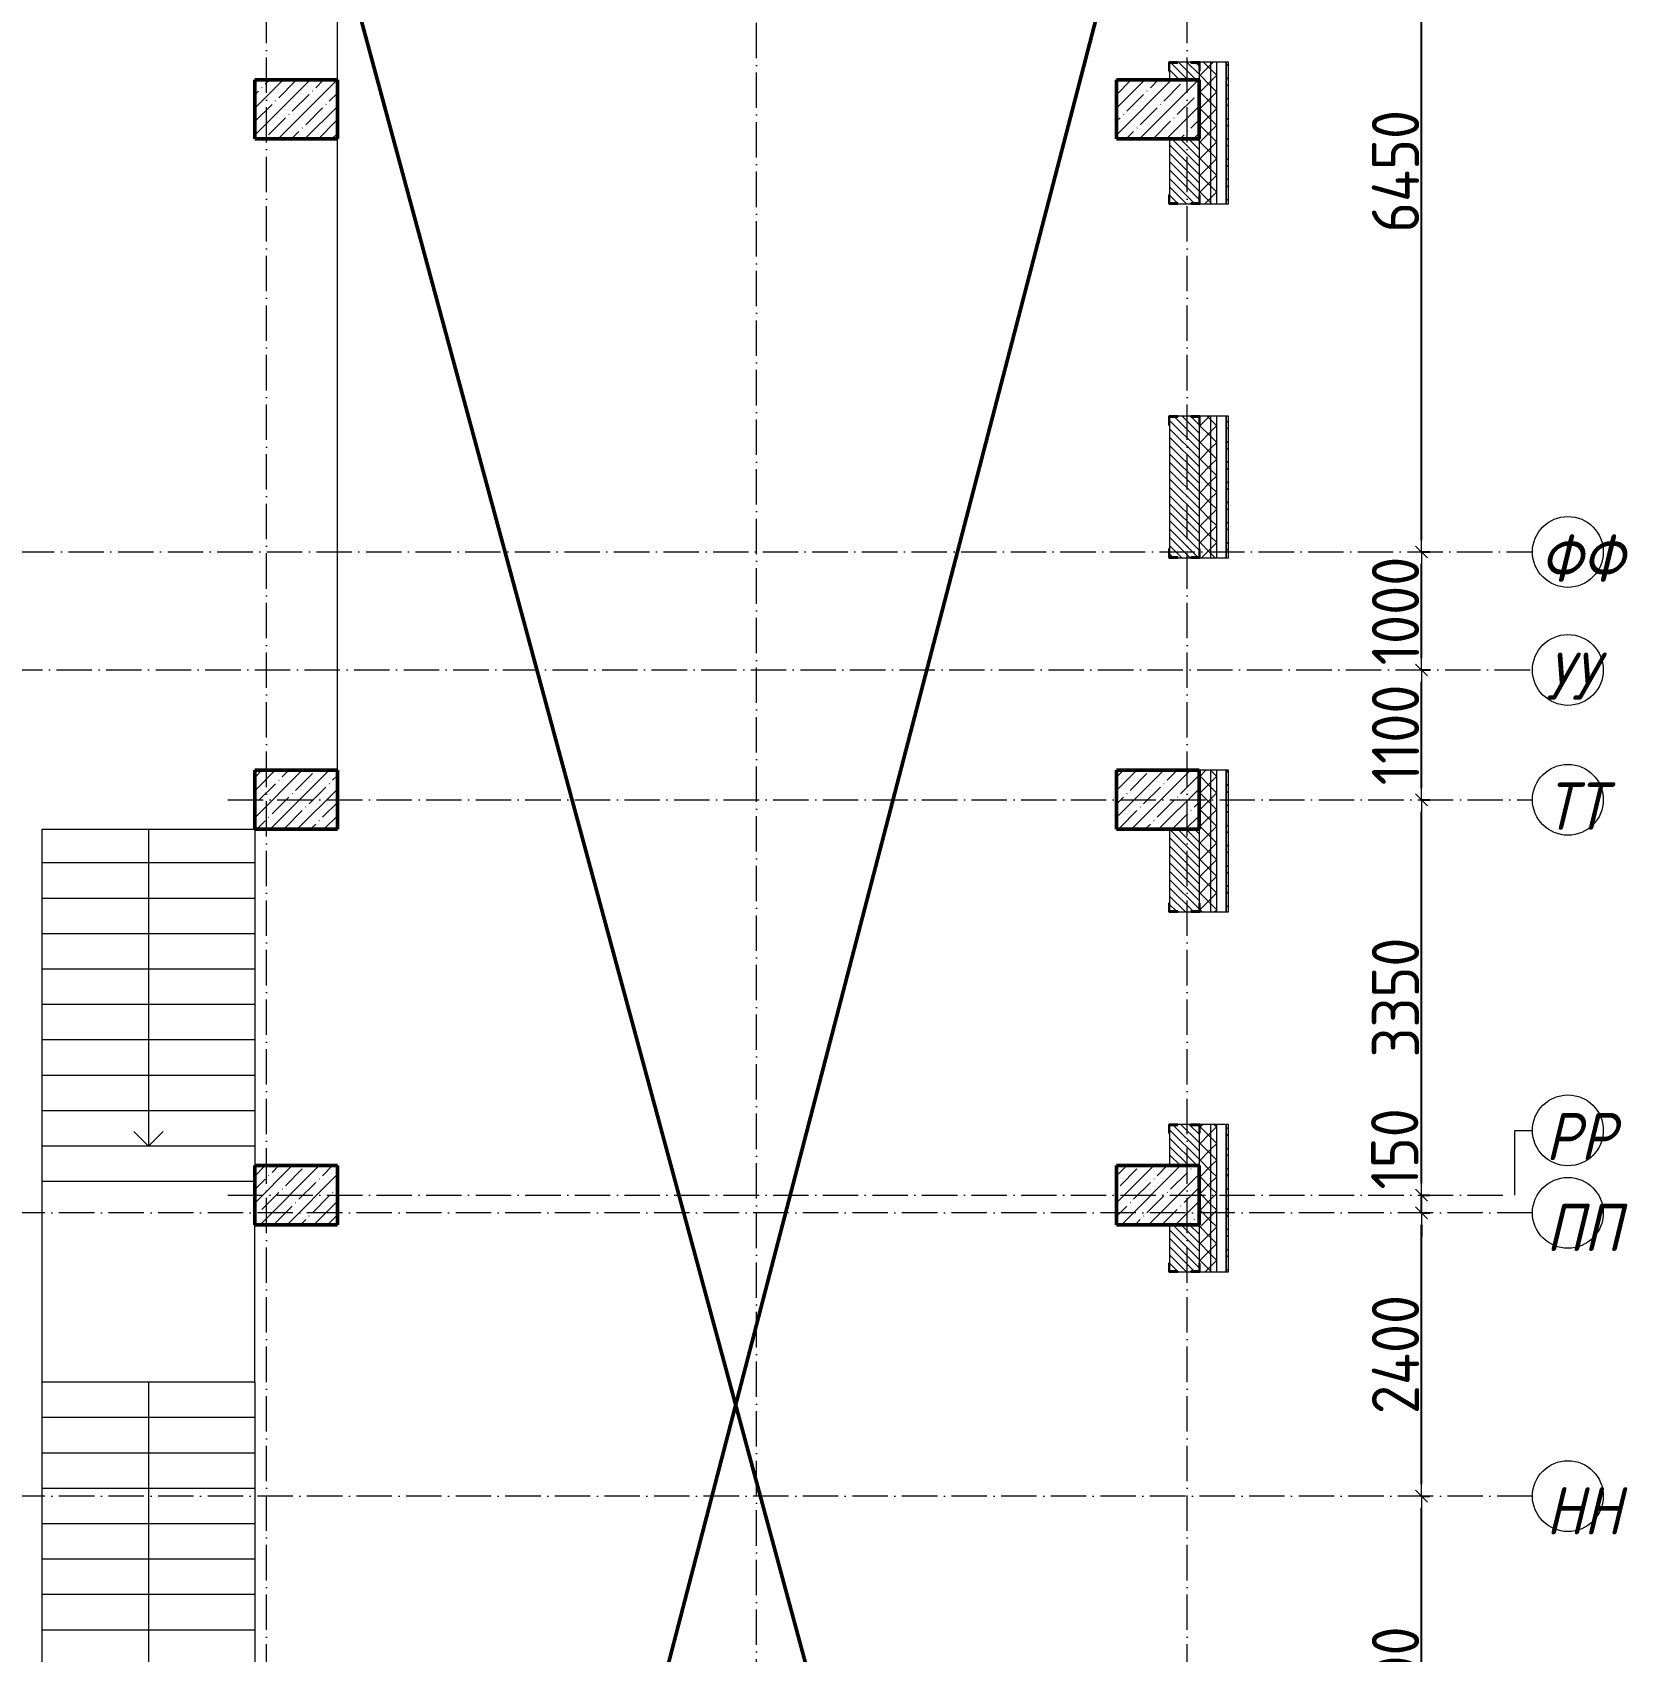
# Model space of a CAD drawing. Header units: millimetres. Extents: x -135211 to 49383, y -8033 to 228499.
# Drawn here: x -38576 to -25053, y 194196 to 207915 of the extents above; entities that cross this region are included whole.
import ezdxf

# ---------------------------------------------------------------- set-up
doc = ezdxf.new("R2010")
doc.units = ezdxf.units.MM
doc.linetypes.add('50_200_ШТРИХ_1Т_ш5_п1_п1_', pattern=[700, 500, -100, 0, -100])
for name, color, linetype, lineweight in [('A-____-____-DIMS', 7, 'Continuous', 9), ('A-DETL-____-OTLN-1', 7, 'Continuous', 50), ('A-FLOR-____-OTLN', 7, 'Continuous', 9), ('A-GENM-____-MCUT', 7, 'Continuous', 25), ('A-GENM-____-OTLN-1', 7, 'Continuous', 25), ('A-WALL-____-MCUT', 7, 'Continuous', 13), ('A-WALL-____-MCUT-1', 7, 'Continuous', 9), ('A-WALL-____-PATT-1', 7, 'Continuous', 9), ('A-WALL-FNSH-MCUT-1', 7, 'Continuous', 9), ('S-COLS-____-MCUT', 7, 'Continuous', 50), ('S-COLS-____-OTLN', 7, 'Continuous', 9), ('S-GRID-____-IDEN', 7, 'Continuous', 9), ('S-GRID-____-OTLN', 7, 'Continuous', 9), ('S-GRID-____-OTLN-1', 7, '50_200_ШТРИХ_1Т_ш5_п1_п1_', 9), ('S-STRS-____-OTLN-1', 7, 'Continuous', 9)]:
    doc.layers.add(name, color=color, linetype=linetype, lineweight=lineweight)
doc.styles.add('ISOCPEUR_I_9', font='isocpeui.ttf', dxfattribs={"width": 0.9, "height": 250})
doc.styles.add('СПДС', font='isocpeur.ttf', dxfattribs={"width": 0.9})
doc.dimstyles.new('Размера А3', dxfattribs={"dimtxt": 200, "dimasz": 100, "dimexe": 70, "dimexo": 100, "dimgap": 20, "dimtad": 1, "dimdec": 0, "dimrnd": 10, "dimzin": 0, "dimdsep": 46, "dimtxsty": 'СПДС', "dimblk": 'ARROWHEAD_6', "dimcen": 1, "dimclrd": 256, "dimclre": 256, "dimclrt": 256, "dimazin": 0, "dimtfac": 1, "dimtdec": 0, "dimtmove": 2, "dimatfit": 3, "dimfxl": 1, "dimtolj": 1, "dimtzin": 0, "dimarcsym": 0})
pattern_1 = [(45, (-129942.25, 127932.03), (-70.71068, 70.71068), []), (135, (-129942.25, 127932.03), (-70.71068, -70.71068), [])]
pattern_2 = [(135, (-129942.255, 127932.027), (-35.35534, -35.35534), [])]

# ---------------------------------------------------------------- blocks, each defined once
blk = doc.blocks.new('BSC_Колонна _Прямоугольная - 500х700-V97-АР1_План отверстий 3 этажа в осях 1-64_Ю-ЯЯ')
at = {"layer": 'S-COLS-____-OTLN'}
h = blk.add_hatch(dxfattribs=at)
h.set_pattern_fill('FP_102', color=256, style=0, pattern_type=2)
h.set_pattern_definition([(315, (-70131.04, 93600), (114.04925, 114.04925), []), (315, (-70131.04, 93485.95), (114.04925, 114.04925), [201.613, -40.323, 3.353, -36.97])])
h.paths.add_polyline_path([(-250, -350), (250, -350), (250, 350), (-250, 350)], flags=0)
at = {"layer": 'S-COLS-____-MCUT'}
for p, q in [((250, 350), (-250, 350)), ((-250, 350), (-250, -350)), ((250, -350), (250, 350)), ((-250, -350), (250, -350))]:
    blk.add_line(p, q, dxfattribs=at)
blk = doc.blocks.new('BSC_Колонна _Прямоугольная - 500х700-V98-АР1_План отверстий 3 этажа в осях 1-64_Ю-ЯЯ')
at = {"layer": 'S-COLS-____-OTLN'}
h = blk.add_hatch(dxfattribs=at)
h.set_pattern_fill('FP_103', color=256, style=0, pattern_type=2)
h.set_pattern_definition([(315, (-73481.04, 93600), (114.04925, 114.04925), []), (315, (-73481.04, 93485.95), (114.04925, 114.04925), [201.613, -40.323, 3.353, -36.97])])
h.paths.add_polyline_path([(-250, -350), (250, -350), (250, 350), (-250, 350)], flags=0)
at = {"layer": 'S-COLS-____-MCUT'}
for p, q in [((250, 350), (-250, 350)), ((-250, 350), (-250, -350)), ((250, -350), (250, 350)), ((-250, -350), (250, -350))]:
    blk.add_line(p, q, dxfattribs=at)
blk = doc.blocks.new('BSC_Колонна _Прямоугольная - 500х700-V99-АР1_План отверстий 3 этажа в осях 1-64_Ю-ЯЯ')
at = {"layer": 'S-COLS-____-OTLN'}
h = blk.add_hatch(dxfattribs=at)
h.set_pattern_fill('FP_104', color=256, style=0, pattern_type=2)
h.set_pattern_definition([(315, (-70131.04, 100900), (114.04925, 114.04925), []), (315, (-70131.04, 100785.95), (114.04925, 114.04925), [201.613, -40.323, 3.353, -36.97])])
h.paths.add_polyline_path([(-250, -350), (250, -350), (250, 350), (-250, 350)], flags=0)
at = {"layer": 'S-COLS-____-MCUT'}
for p, q in [((250, 350), (-250, 350)), ((-250, 350), (-250, -350)), ((250, -350), (250, 350)), ((-250, -350), (250, -350))]:
    blk.add_line(p, q, dxfattribs=at)
blk = doc.blocks.new('BSC_Колонна _Прямоугольная - 500х700-V100-АР1_План отверстий 3 этажа в осях 1-64_Ю-ЯЯ')
at = {"layer": 'S-COLS-____-OTLN'}
h = blk.add_hatch(dxfattribs=at)
h.set_pattern_fill('FP_105', color=256, style=0, pattern_type=2)
h.set_pattern_definition([(315, (-73481.04, 100900), (114.04925, 114.04925), []), (315, (-73481.04, 100785.95), (114.04925, 114.04925), [201.613, -40.323, 3.353, -36.97])])
h.paths.add_polyline_path([(-250, -350), (250, -350), (250, 350), (-250, 350)], flags=0)
at = {"layer": 'S-COLS-____-MCUT'}
for p, q in [((250, 350), (-250, 350)), ((-250, 350), (-250, -350)), ((250, -350), (250, 350)), ((-250, -350), (250, -350))]:
    blk.add_line(p, q, dxfattribs=at)
blk = doc.blocks.new('BSC_Колонна _Прямоугольная - 500х700-V101-АР1_План отверстий 3 этажа в осях 1-64_Ю-ЯЯ')
at = {"layer": 'S-COLS-____-OTLN'}
h = blk.add_hatch(dxfattribs=at)
h.set_pattern_fill('FP_106', color=256, style=0, pattern_type=2)
h.set_pattern_definition([(315, (-79331.04, 93600), (114.04925, 114.04925), []), (315, (-79331.04, 93485.95), (114.04925, 114.04925), [201.613, -40.323, 3.353, -36.97])])
h.paths.add_polyline_path([(-250, -350), (250, -350), (250, 350), (-250, 350)], flags=0)
at = {"layer": 'S-COLS-____-MCUT'}
for p, q in [((250, 350), (-250, 350)), ((-250, 350), (-250, -350)), ((250, -350), (250, 350)), ((-250, -350), (250, -350))]:
    blk.add_line(p, q, dxfattribs=at)
blk = doc.blocks.new('BSC_Колонна _Прямоугольная - 500х700-V102-АР1_План отверстий 3 этажа в осях 1-64_Ю-ЯЯ')
at = {"layer": 'S-COLS-____-OTLN'}
h = blk.add_hatch(dxfattribs=at)
h.set_pattern_fill('FP_107', color=256, style=0, pattern_type=2)
h.set_pattern_definition([(315, (-79331.04, 100900), (114.04925, 114.04925), []), (315, (-79331.04, 100785.95), (114.04925, 114.04925), [201.613, -40.323, 3.353, -36.97])])
h.paths.add_polyline_path([(-250, -350), (250, -350), (250, 350), (-250, 350)], flags=0)
at = {"layer": 'S-COLS-____-MCUT'}
for p, q in [((250, 350), (-250, 350)), ((-250, 350), (-250, -350)), ((250, -350), (250, 350)), ((-250, -350), (250, -350))]:
    blk.add_line(p, q, dxfattribs=at)
blk = doc.blocks.new('Фахверк_СКБ_Уголок - 250_3380-27498580-АР1_План отверстий 3 этажа в осях 1-64_Ю-ЯЯ')
at = {"layer": 'A-GENM-____-MCUT'}
for p, q in [((200, 181), (125, 181)), ((125, 181), (125, 106)), ((131, 106), (131, 175)), ((131, 175), (200, 175)), ((200, 175), (200, 181)), ((125, 106), (131, 106)), ((131, -6), (125, -6)), ((125, -6), (125, -81)), ((125, -81), (200, -81)), ((131, -75), (131, -6)), ((200, -75), (131, -75)), ((200, -81), (200, -75))]:
    blk.add_line(p, q, dxfattribs=at)
blk = doc.blocks.new('Фахверк_СКБ_Уголок - 250_3380_зеркало-28514702-АР1_План отверстий 3 этажа в осях 1-64_Ю-ЯЯ')
at = {"layer": 'A-GENM-____-MCUT'}
for p, q in [((200, 181), (125, 181)), ((125, 181), (125, 106)), ((131, 106), (131, 175)), ((131, 175), (200, 175)), ((200, 175), (200, 181)), ((125, 106), (131, 106)), ((131, -6), (125, -6)), ((125, -6), (125, -81)), ((125, -81), (200, -81)), ((131, -75), (131, -6)), ((200, -75), (131, -75)), ((200, -81), (200, -75))]:
    blk.add_line(p, q, dxfattribs=at)
blk = doc.blocks.new('Ось сетки - Круг_Ø6_00__ISO-2_5_0_9K_-25732049-АР1_План отверстий 3 этажа в осях 1-64_Ю-ЯЯ')
at = {"layer": 'S-GRID-____-IDEN'}
blk.add_circle((0, 0), 3, dxfattribs=at)
blk = doc.blocks.new('ARROWHEAD_6')
at = {"color": 0, "linetype": 'Continuous'}
for p, q in [((0, 0), (-1, 0)), ((-0.5, -0.5), (0.5, 0.5))]:
    blk.add_line(p, q, dxfattribs=at)
blk = doc.blocks.new('*D933')
at = {"layer": 'A-____-____-DIMS', "lineweight": -2, "transparency": 16777216}
for p, q in [((-26814, 195513), (-26738, 195513)), ((-26808, 192413), (-26808, 195413)), ((-26814, 192313), (-26738, 192313))]:
    blk.add_line(p, q, dxfattribs=at)
at = {"layer": 'Defpoints', "color": 0, "transparency": 16777216}
for p in [(-26914, 195513), (-26808, 195513), (-26914, 192313)]:
    blk.add_point(p, dxfattribs=at)
at = {"layer": 'A-____-____-DIMS', "lineweight": -2, "transparency": 16777216, "xscale": 100, "yscale": 100, "zscale": 100}
for p, rotation in [((-26808, 195513), 90), ((-26808, 192313), 270)]:
    blk.add_blockref('ARROWHEAD_6', p, dxfattribs=dict(at, rotation=rotation))
at = {"layer": 'A-____-____-DIMS', "transparency": 16777216, "insert": (-27028, 193913), "char_height": 400, "attachment_point": 5, "rotation": 90, "style": 'СПДС'}
blk.add_mtext('\\A1;3200', dxfattribs=at)
blk = doc.blocks.new('*D934')
at = {"layer": 'A-____-____-DIMS', "lineweight": -2, "transparency": 16777216}
for p, q in [((-26814, 197913), (-26738, 197913)), ((-26808, 195613), (-26808, 197813)), ((-26814, 195513), (-26738, 195513))]:
    blk.add_line(p, q, dxfattribs=at)
at = {"layer": 'Defpoints', "color": 0, "transparency": 16777216}
for p in [(-26914, 197913), (-26808, 197913), (-26914, 195513)]:
    blk.add_point(p, dxfattribs=at)
at = {"layer": 'A-____-____-DIMS', "lineweight": -2, "transparency": 16777216, "xscale": 100, "yscale": 100, "zscale": 100}
for p, rotation in [((-26808, 197913), 90), ((-26808, 195513), 270)]:
    blk.add_blockref('ARROWHEAD_6', p, dxfattribs=dict(at, rotation=rotation))
at = {"layer": 'A-____-____-DIMS', "transparency": 16777216, "insert": (-27028, 196713), "char_height": 400, "attachment_point": 5, "rotation": 90, "style": 'СПДС'}
blk.add_mtext('\\A1;2400', dxfattribs=at)
blk = doc.blocks.new('*D935')
at = {"layer": 'A-____-____-DIMS', "lineweight": -2, "transparency": 16777216}
for p, q in [((-26808, 198163), (-26808, 198263)), ((-26814, 198063), (-26738, 198063)), ((-26808, 197913), (-26808, 198063)), ((-26814, 197913), (-26738, 197913)), ((-26808, 197813), (-26808, 197713))]:
    blk.add_line(p, q, dxfattribs=at)
at = {"layer": 'Defpoints', "color": 0, "transparency": 16777216}
for p in [(-26914, 198063), (-26808, 198063), (-26914, 197913)]:
    blk.add_point(p, dxfattribs=at)
at = {"layer": 'A-____-____-DIMS', "lineweight": -2, "transparency": 16777216, "xscale": 100, "yscale": 100, "zscale": 100}
for p, rotation in [((-26808, 198063), 270), ((-26808, 197913), 90)]:
    blk.add_blockref('ARROWHEAD_6', p, dxfattribs=dict(at, rotation=rotation))
at = {"layer": 'A-____-____-DIMS', "transparency": 16777216, "insert": (-27235, 198111), "char_height": 400, "attachment_point": 1, "rotation": 90, "line_spacing_factor": 1.149209, "style": 'СПДС'}
blk.add_mtext('\\A1;150', dxfattribs=at)
blk = doc.blocks.new('*D936')
at = {"layer": 'A-____-____-DIMS', "lineweight": -2, "transparency": 16777216}
for p, q in [((-26814, 201413), (-26738, 201413)), ((-26808, 198163), (-26808, 201313)), ((-26814, 198063), (-26738, 198063))]:
    blk.add_line(p, q, dxfattribs=at)
at = {"layer": 'Defpoints', "color": 0, "transparency": 16777216}
for p in [(-26914, 201413), (-26808, 201413), (-26914, 198063)]:
    blk.add_point(p, dxfattribs=at)
at = {"layer": 'A-____-____-DIMS', "lineweight": -2, "transparency": 16777216, "xscale": 100, "yscale": 100, "zscale": 100}
for p, rotation in [((-26808, 201413), 90), ((-26808, 198063), 270)]:
    blk.add_blockref('ARROWHEAD_6', p, dxfattribs=dict(at, rotation=rotation))
at = {"layer": 'A-____-____-DIMS', "transparency": 16777216, "insert": (-27028, 199738), "char_height": 400, "attachment_point": 5, "rotation": 90, "style": 'СПДС'}
blk.add_mtext('\\A1;3350', dxfattribs=at)
blk = doc.blocks.new('*D937')
at = {"layer": 'A-____-____-DIMS', "lineweight": -2, "transparency": 16777216}
for p, q in [((-26814, 202513), (-26738, 202513)), ((-26808, 201513), (-26808, 202413)), ((-26814, 201413), (-26738, 201413))]:
    blk.add_line(p, q, dxfattribs=at)
at = {"layer": 'Defpoints', "color": 0, "transparency": 16777216}
for p in [(-26914, 202513), (-26808, 202513), (-26914, 201413)]:
    blk.add_point(p, dxfattribs=at)
at = {"layer": 'A-____-____-DIMS', "lineweight": -2, "transparency": 16777216, "xscale": 100, "yscale": 100, "zscale": 100}
for p, rotation in [((-26808, 202513), 90), ((-26808, 201413), 270)]:
    blk.add_blockref('ARROWHEAD_6', p, dxfattribs=dict(at, rotation=rotation))
at = {"layer": 'A-____-____-DIMS', "transparency": 16777216, "insert": (-27028, 201963), "char_height": 400, "attachment_point": 5, "rotation": 90, "style": 'СПДС'}
blk.add_mtext('\\A1;1100', dxfattribs=at)
blk = doc.blocks.new('*D938')
at = {"layer": 'A-____-____-DIMS', "lineweight": -2, "transparency": 16777216}
for p, q in [((-26814, 203513), (-26738, 203513)), ((-26808, 202613), (-26808, 203413)), ((-26814, 202513), (-26738, 202513))]:
    blk.add_line(p, q, dxfattribs=at)
at = {"layer": 'Defpoints', "color": 0, "transparency": 16777216}
for p in [(-26914, 203513), (-26808, 203513), (-26914, 202513)]:
    blk.add_point(p, dxfattribs=at)
at = {"layer": 'A-____-____-DIMS', "lineweight": -2, "transparency": 16777216, "xscale": 100, "yscale": 100, "zscale": 100}
for p, rotation in [((-26808, 203513), 90), ((-26808, 202513), 270)]:
    blk.add_blockref('ARROWHEAD_6', p, dxfattribs=dict(at, rotation=rotation))
at = {"layer": 'A-____-____-DIMS', "transparency": 16777216, "insert": (-27028, 203013), "char_height": 400, "attachment_point": 5, "rotation": 90, "style": 'СПДС'}
blk.add_mtext('\\A1;1000', dxfattribs=at)
blk = doc.blocks.new('*D939')
at = {"layer": 'A-____-____-DIMS', "lineweight": -2, "transparency": 16777216}
for p, q in [((-26814, 209963), (-26738, 209963)), ((-26808, 203613), (-26808, 209863)), ((-26814, 203513), (-26738, 203513))]:
    blk.add_line(p, q, dxfattribs=at)
at = {"layer": 'Defpoints', "color": 0, "transparency": 16777216}
for p in [(-26914, 209963), (-26808, 209963), (-26914, 203513)]:
    blk.add_point(p, dxfattribs=at)
at = {"layer": 'A-____-____-DIMS', "lineweight": -2, "transparency": 16777216, "xscale": 100, "yscale": 100, "zscale": 100}
for p, rotation in [((-26808, 209963), 90), ((-26808, 203513), 270)]:
    blk.add_blockref('ARROWHEAD_6', p, dxfattribs=dict(at, rotation=rotation))
at = {"layer": 'A-____-____-DIMS', "transparency": 16777216, "insert": (-27028, 206738), "char_height": 400, "attachment_point": 5, "rotation": 90, "style": 'СПДС'}
blk.add_mtext('\\A1;6450', dxfattribs=at)

msp = doc.modelspace()

# ---------------------------------------------------------------- hatches: boundary and pattern name
at = {"layer": 'A-WALL-____-PATT-1'}
h = msp.add_hatch(dxfattribs=at)
h.set_pattern_fill('FP_6', color=256, style=0, pattern_type=2)
h.set_pattern_definition([(45, (-129942.25, 127932.03), (-85.53659, 85.53659), []), (45, (-129885.23, 127932.03), (-85.53659, 85.53659), [])])
h.paths.add_polyline_path([(-28442.3, 197413.1), (-28442.3, 198663.1), (-28462.3, 198663.1), (-28462.3, 197413.1)], flags=0)
h.paths.add_polyline_path([(-28442.3, 200463.1), (-28442.3, 201663.1), (-28462.3, 201663.1), (-28462.3, 200463.1)], flags=0)
h.paths.add_polyline_path([(-28462.3, 203463.1), (-28442.3, 203463.1), (-28442.3, 204663.1), (-28462.3, 204663.1), (-28462.3, 204529.3)], flags=0)
h.paths.add_polyline_path([(-28442.3, 206463.1), (-28442.3, 207663.1), (-28462.3, 207663.1), (-28462.3, 206463.1)], flags=0)
h.paths.add_polyline_path([(-28442.3, 209463.1), (-28442.3, 213843.1), (-28462.3, 213843.1), (-28462.3, 209463.1)], flags=0)
h = msp.add_hatch(dxfattribs=at)
h.set_pattern_fill('FP_4', color=256, style=0, pattern_type=2)
h.set_pattern_definition(pattern_1)
h.paths.add_polyline_path([(-28692.3, 174728.1), (-28592.3, 174728.1), (-28592.3, 175013.1), (-28692.3, 175013.1)], flags=0)
h.paths.add_polyline_path([(-28592.3, 176013.1), (-28592.3, 183713.1), (-28686.3, 183713.1), (-28686.3, 183638.1), (-28692.3, 183638.1), (-28692.3, 176013.1)], flags=0)
h.paths.add_polyline_path([(-28686.3, 197413.1), (-28592.3, 197413.1), (-28592.3, 198663.1), (-28686.3, 198663.1), (-28686.3, 198588.1), (-28692.3, 198588.1), (-28692.3, 197488.1), (-28686.3, 197488.1), (-28686.3, 197419.1)], flags=0)
h.paths.add_polyline_path([(-28592.3, 200463.1), (-28592.3, 201663.1), (-28692.3, 201663.1), (-28692.3, 200538.1), (-28686.3, 200538.1), (-28686.3, 200463.1)], flags=0)
h.paths.add_polyline_path([(-28592.3, 203463.1), (-28592.3, 204663.1), (-28686.3, 204663.1), (-28686.3, 204588.1), (-28692.3, 204588.1), (-28692.3, 203538.1), (-28686.3, 203538.1), (-28686.3, 203463.1)], flags=0)
h.paths.add_polyline_path([(-28592.3, 206463.1), (-28592.3, 207663.1), (-28686.3, 207663.1), (-28686.3, 207588.1), (-28692.3, 207588.1), (-28692.3, 206538.1), (-28686.3, 206538.1), (-28686.3, 206463.1)], flags=0)
h.paths.add_polyline_path([(-28592.3, 209463.1), (-28592.3, 213613.1), (-28692.3, 213613.1), (-28692.3, 209463.1)], flags=0)
h = msp.add_hatch(dxfattribs=at)
h.set_pattern_fill('FP_4', color=256, style=0, pattern_type=2)
h.set_pattern_definition(pattern_1)
h.paths.add_polyline_path([(-28542.3, 174728.1), (-28542.3, 175013.1), (-28592.3, 175013.1), (-28592.3, 174728.1)], flags=0)
h.paths.add_polyline_path([(-28542.3, 176013.1), (-28542.3, 183713.1), (-28592.3, 183713.1), (-28592.3, 176013.1)], flags=0)
h.paths.add_polyline_path([(-28542.3, 197413.1), (-28542.3, 198663.1), (-28592.3, 198663.1), (-28592.3, 197413.1)], flags=0)
h.paths.add_polyline_path([(-28542.3, 200463.1), (-28542.3, 201663.1), (-28592.3, 201663.1), (-28592.3, 200463.1)], flags=0)
h.paths.add_polyline_path([(-28592.3, 203463.1), (-28542.3, 203463.1), (-28542.3, 204663.1), (-28592.3, 204663.1), (-28592.3, 204529.3)], flags=0)
h.paths.add_polyline_path([(-28542.3, 206463.1), (-28542.3, 207663.1), (-28592.3, 207663.1), (-28592.3, 206463.1)], flags=0)
h.paths.add_polyline_path([(-28592.3, 209463.1), (-28542.3, 209463.1), (-28542.3, 213613.1), (-28592.3, 213613.1)], flags=0)
h = msp.add_hatch(dxfattribs=at)
h.set_pattern_fill('FP_9', color=256, style=0, pattern_type=2)
h.set_pattern_definition(pattern_2)
h.paths.add_polyline_path([(-28836.3, 207513.1), (-28692.3, 207513.1), (-28692.3, 207657.1), (-28761.3, 207657.1), (-28761.3, 207663.1), (-28873.3, 207663.1), (-28873.3, 207657.1), (-28942.3, 207657.1), (-28942.3, 207513.1)], flags=0)
h = msp.add_hatch(dxfattribs=at)
h.set_pattern_fill('FP_9', color=256, style=0, pattern_type=2)
h.set_pattern_definition(pattern_2)
h.paths.add_polyline_path([(-28873.3, 203463.1), (-28761.3, 203463.1), (-28761.3, 203469.1), (-28692.3, 203469.1), (-28692.3, 204657.1), (-28761.3, 204657.1), (-28761.3, 204663.1), (-28873.3, 204663.1), (-28873.3, 204657.1), (-28942.3, 204657.1), (-28942.3, 203469.1), (-28873.3, 203469.1)], flags=0)
h.paths.add_polyline_path([(-28761.3, 206463.1), (-28761.3, 206469.1), (-28692.3, 206469.1), (-28692.3, 207013.1), (-28942.3, 207013.1), (-28942.3, 206469.1), (-28873.3, 206469.1), (-28873.3, 206463.1)], flags=0)
h = msp.add_hatch(dxfattribs=at)
h.set_pattern_fill('FP_9', color=256, style=0, pattern_type=2)
h.set_pattern_definition(pattern_2)
h.paths.add_polyline_path([(-28942.3, 198313.1), (-28692.3, 198313.1), (-28692.3, 198657.1), (-28761.3, 198657.1), (-28761.3, 198663.1), (-28873.3, 198663.1), (-28873.3, 198657.1), (-28942.3, 198657.1), (-28942.3, 198588.1)], flags=0)
h.paths.add_polyline_path([(-28873.3, 200463.1), (-28761.3, 200463.1), (-28761.3, 200469.1), (-28692.3, 200469.1), (-28692.3, 201163.1), (-28942.3, 201163.1), (-28942.3, 200469.1), (-28873.3, 200469.1)], flags=0)
h = msp.add_hatch(dxfattribs=at)
h.set_pattern_fill('FP_9', color=256, style=0, pattern_type=2)
h.set_pattern_definition(pattern_2)
h.paths.add_polyline_path([(-28761.3, 197413.1), (-28761.3, 197419.1), (-28692.3, 197419.1), (-28692.3, 197813.1), (-28942.3, 197813.1), (-28942.3, 197419.1), (-28873.3, 197419.1), (-28873.3, 197413.1)], flags=0)

# ---------------------------------------------------------------- linework, layer by layer
at = {"layer": 'A-DETL-____-OTLN-1'}
for p, q in [((-35992.3, 183313.1), (-29192.3, 209463.1)), ((-35992.3, 208763.1), (-29192.3, 183613.1))]:
    msp.add_line(p, q, dxfattribs=at)
at = {"layer": 'A-FLOR-____-OTLN'}
for p, q in [((-35992.3, 207513.1), (-35992.3, 208763.1)), ((-35992.3, 201663.1), (-35992.3, 207013.1)), ((-38492.3, 192563.1), (-38492.3, 201163.1)), ((-38492.3, 201163.1), (-36692.3, 201163.1))]:
    msp.add_line(p, q, dxfattribs=at)
at = {"layer": 'A-WALL-____-MCUT'}
for p, q in [((-28942.3, 207588.1), (-28942.3, 207513.1)), ((-28761.3, 207663.1), (-28873.3, 207663.1)), ((-28692.3, 207588.1), (-28692.3, 207513.1)), ((-28462.3, 207663.1), (-28686.3, 207663.1)), ((-28462.3, 206463.1), (-28462.3, 207663.1)), ((-28942.3, 207013.1), (-28942.3, 206538.1)), ((-28692.3, 207013.1), (-28692.3, 206538.1)), ((-28873.3, 206463.1), (-28761.3, 206463.1)), ((-28686.3, 206463.1), (-28462.3, 206463.1)), ((-28942.3, 204588.1), (-28942.3, 203538.1)), ((-28761.3, 204663.1), (-28873.3, 204663.1)), ((-28692.3, 204588.1), (-28692.3, 203538.1)), ((-28462.3, 204663.1), (-28686.3, 204663.1)), ((-28462.3, 203463.1), (-28462.3, 204663.1)), ((-28873.3, 203463.1), (-28761.3, 203463.1)), ((-28686.3, 203463.1), (-28462.3, 203463.1)), ((-28462.3, 201663.1), (-28692.3, 201663.1)), ((-28462.3, 200463.1), (-28462.3, 201663.1)), ((-28942.3, 201163.1), (-28942.3, 200538.1)), ((-28692.3, 201163.1), (-28692.3, 200538.1)), ((-28873.3, 200463.1), (-28761.3, 200463.1)), ((-28686.3, 200463.1), (-28462.3, 200463.1)), ((-28761.3, 198663.1), (-28873.3, 198663.1)), ((-28462.3, 198663.1), (-28686.3, 198663.1)), ((-28462.3, 197413.1), (-28462.3, 198663.1)), ((-28942.3, 198588.1), (-28942.3, 198313.1)), ((-28692.3, 198588.1), (-28692.3, 198313.1)), ((-28942.3, 197813.1), (-28942.3, 197488.1)), ((-28692.3, 197813.1), (-28692.3, 197488.1)), ((-28873.3, 197413.1), (-28761.3, 197413.1)), ((-28686.3, 197413.1), (-28462.3, 197413.1))]:
    msp.add_line(p, q, dxfattribs=at)
at = {"layer": 'A-WALL-____-MCUT-1'}
for p, q in [((-28592.3, 206463.1), (-28592.3, 207663.1)), ((-28542.3, 206463.1), (-28542.3, 207663.1)), ((-28592.3, 203463.1), (-28592.3, 204663.1)), ((-28542.3, 203463.1), (-28542.3, 204663.1)), ((-28592.3, 200463.1), (-28592.3, 201663.1)), ((-28542.3, 200463.1), (-28542.3, 201663.1)), ((-28592.3, 197413.1), (-28592.3, 198663.1)), ((-28542.3, 197413.1), (-28542.3, 198663.1))]:
    msp.add_line(p, q, dxfattribs=at)
at = {"layer": 'A-WALL-FNSH-MCUT-1'}
for p, q in [((-28442.3, 207663.1), (-28462.3, 207663.1)), ((-28462.3, 207663.1), (-28462.3, 206463.1)), ((-28442.3, 206463.1), (-28442.3, 207663.1)), ((-28462.3, 206463.1), (-28442.3, 206463.1)), ((-28442.3, 204663.1), (-28462.3, 204663.1)), ((-28462.3, 204663.1), (-28462.3, 203463.1)), ((-28442.3, 203463.1), (-28442.3, 204663.1)), ((-28462.3, 203463.1), (-28442.3, 203463.1)), ((-28442.3, 201663.1), (-28462.3, 201663.1)), ((-28462.3, 201663.1), (-28462.3, 200463.1)), ((-28442.3, 200463.1), (-28442.3, 201663.1)), ((-28462.3, 200463.1), (-28442.3, 200463.1)), ((-28442.3, 198663.1), (-28462.3, 198663.1)), ((-28462.3, 198663.1), (-28462.3, 197413.1)), ((-28442.3, 197413.1), (-28442.3, 198663.1)), ((-28462.3, 197413.1), (-28442.3, 197413.1))]:
    msp.add_line(p, q, dxfattribs=at)
at = {"layer": 'S-GRID-____-OTLN'}
for p, q in [((-26016.6, 198612.2), (-25867.8, 198612.2)), ((-26016.6, 198063.1), (-26016.6, 198612.2))]:
    msp.add_line(p, q, dxfattribs=at)
at = {"layer": 'S-GRID-____-OTLN-1', "color": 251, "ltscale": 0.6, "true_color": 0x636466}
for p, q in [((-36592.3, 167913.1), (-36592.3, 218824.9)), ((-32442.3, 177448.7), (-32442.3, 218824.9)), ((-28792.3, 167913.1), (-28792.3, 218824.9)), ((-80700.2, 203513.1), (-25867.8, 203513.1)), ((-95504.8, 202513.1), (-25867.8, 202513.1)), ((-36921, 201413.1), (-25867.8, 201413.1)), ((-36921, 198063.1), (-26016.6, 198063.1)), ((-25867.8, 197913.1), (-80700.2, 197913.1)), ((-25867.8, 195513.1), (-134611, 195513.1))]:
    msp.add_line(p, q, dxfattribs=at)
at = {"layer": 'S-STRS-____-OTLN-1'}
for p, q in [((-37592.3, 201163.1), (-37592.3, 200878.1)), ((-36692.3, 201163.1), (-36692.3, 200878.1)), ((-36692.3, 200878.1), (-38492.3, 200878.1)), ((-36692.3, 200878.1), (-38492.3, 200878.1)), ((-37592.3, 200878.1), (-37592.3, 200578.1)), ((-36692.3, 200878.1), (-36692.3, 200578.1)), ((-36692.3, 200578.1), (-38492.3, 200578.1)), ((-36692.3, 200578.1), (-38492.3, 200578.1)), ((-37592.3, 200578.1), (-37592.3, 200278.1)), ((-36692.3, 200578.1), (-36692.3, 200278.1)), ((-36692.3, 200278.1), (-38492.3, 200278.1)), ((-36692.3, 200278.1), (-38492.3, 200278.1)), ((-37592.3, 200278.1), (-37592.3, 199978.1)), ((-36692.3, 200278.1), (-36692.3, 199978.1)), ((-36692.3, 199978.1), (-38492.3, 199978.1)), ((-36692.3, 199978.1), (-38492.3, 199978.1)), ((-37592.3, 199978.1), (-37592.3, 199678.1)), ((-36692.3, 199978.1), (-36692.3, 199678.1)), ((-36692.3, 199678.1), (-38492.3, 199678.1)), ((-36692.3, 199678.1), (-38492.3, 199678.1)), ((-37592.3, 199678.1), (-37592.3, 199378.1)), ((-36692.3, 199678.1), (-36692.3, 199378.1)), ((-36692.3, 199378.1), (-38492.3, 199378.1)), ((-36692.3, 199378.1), (-38492.3, 199378.1)), ((-37592.3, 199378.1), (-37592.3, 199078.1)), ((-36692.3, 199378.1), (-36692.3, 199078.1)), ((-36692.3, 199078.1), (-38492.3, 199078.1)), ((-36692.3, 199078.1), (-38492.3, 199078.1)), ((-37592.3, 199078.1), (-37592.3, 198778.1)), ((-36692.3, 199078.1), (-36692.3, 198778.1)), ((-36692.3, 198778.1), (-38492.3, 198778.1)), ((-36692.3, 198778.1), (-38492.3, 198778.1)), ((-37592.3, 198778.1), (-37592.3, 198478.1)), ((-36692.3, 198778.1), (-36692.3, 198478.1)), ((-37592.3, 198478.1), (-37717.3, 198603.1)), ((-37592.3, 198478.1), (-37467.3, 198603.1)), ((-36692.3, 198478.1), (-38492.3, 198478.1)), ((-36692.3, 198478.1), (-38492.3, 198478.1)), ((-36692.3, 198478.1), (-36692.3, 198313.1)), ((-36692.3, 198178.1), (-38492.3, 198178.1)), ((-36692.3, 196478.1), (-36692.3, 197813.1)), ((-36692.3, 196478.1), (-38492.3, 196478.1)), ((-36692.3, 196478.1), (-38492.3, 196478.1)), ((-37592.3, 196478.1), (-37592.3, 196178.1)), ((-36692.3, 196478.1), (-36692.3, 196178.1)), ((-36692.3, 196178.1), (-38492.3, 196178.1)), ((-36692.3, 196178.1), (-38492.3, 196178.1)), ((-37592.3, 196178.1), (-37592.3, 195878.1)), ((-36692.3, 196178.1), (-36692.3, 195878.1)), ((-36692.3, 195878.1), (-38492.3, 195878.1)), ((-36692.3, 195878.1), (-38492.3, 195878.1)), ((-37592.3, 195878.1), (-37592.3, 195578.1)), ((-36692.3, 195878.1), (-36692.3, 195578.1)), ((-36692.3, 195578.1), (-38492.3, 195578.1)), ((-36692.3, 195578.1), (-38492.3, 195578.1)), ((-37592.3, 195578.1), (-37592.3, 195278.1)), ((-36692.3, 195578.1), (-36692.3, 195278.1)), ((-36692.3, 195278.1), (-38492.3, 195278.1)), ((-36692.3, 195278.1), (-38492.3, 195278.1)), ((-37592.3, 195278.1), (-37592.3, 194978.1)), ((-36692.3, 195278.1), (-36692.3, 194978.1)), ((-36692.3, 194978.1), (-38492.3, 194978.1)), ((-36692.3, 194978.1), (-38492.3, 194978.1)), ((-37592.3, 194978.1), (-37592.3, 194678.1)), ((-36692.3, 194978.1), (-36692.3, 194678.1)), ((-36692.3, 194678.1), (-38492.3, 194678.1)), ((-36692.3, 194678.1), (-38492.3, 194678.1)), ((-37592.3, 194678.1), (-37592.3, 194378.1)), ((-36692.3, 194678.1), (-36692.3, 194378.1)), ((-36692.3, 194378.1), (-38492.3, 194378.1)), ((-36692.3, 194378.1), (-38492.3, 194378.1)), ((-37592.3, 194378.1), (-37592.3, 194078.1)), ((-36692.3, 194378.1), (-36692.3, 194078.1))]:
    msp.add_line(p, q, dxfattribs=at)

# ---------------------------------------------------------------- block references
at = {"layer": 'A-GENM-____-OTLN-1'}
for name, p, rotation in [('Фахверк_СКБ_Уголок - 250_3380_зеркало-28514702-АР1_План отверстий 3 этажа в осях 1-64_Ю-ЯЯ', (-28867.3, 207788.1), 269.9999999999999), ('Фахверк_СКБ_Уголок - 250_3380-27498580-АР1_План отверстий 3 этажа в осях 1-64_Ю-ЯЯ', (-28767.3, 206338.1), 89.99999999999993), ('Фахверк_СКБ_Уголок - 250_3380-27498580-АР1_План отверстий 3 этажа в осях 1-64_Ю-ЯЯ', (-28867.3, 204788.1), 269.9999999999999), ('Фахверк_СКБ_Уголок - 250_3380-27498580-АР1_План отверстий 3 этажа в осях 1-64_Ю-ЯЯ', (-28767.3, 203338.1), 89.99999999999993), ('Фахверк_СКБ_Уголок - 250_3380-27498580-АР1_План отверстий 3 этажа в осях 1-64_Ю-ЯЯ', (-28767.3, 200338.1), 89.99999999999993), ('Фахверк_СКБ_Уголок - 250_3380-27498580-АР1_План отверстий 3 этажа в осях 1-64_Ю-ЯЯ', (-28867.3, 198788.1), 269.9999999999999), ('Фахверк_СКБ_Уголок - 250_3380-27498580-АР1_План отверстий 3 этажа в осях 1-64_Ю-ЯЯ', (-28767.3, 197288.1), 89.99999999999993)]:
    msp.add_blockref(name, p, dxfattribs=dict(at, rotation=rotation))
at = {"layer": 'S-COLS-____-OTLN', "rotation": 89.9999999999999}
for name, p in [('BSC_Колонна _Прямоугольная - 500х700-V101-АР1_План отверстий 3 этажа в осях 1-64_Ю-ЯЯ', (-36342.3, 207263.1)), ('BSC_Колонна _Прямоугольная - 500х700-V102-АР1_План отверстий 3 этажа в осях 1-64_Ю-ЯЯ', (-29042.3, 207263.1)), ('BSC_Колонна _Прямоугольная - 500х700-V98-АР1_План отверстий 3 этажа в осях 1-64_Ю-ЯЯ', (-36342.3, 201413.1)), ('BSC_Колонна _Прямоугольная - 500х700-V100-АР1_План отверстий 3 этажа в осях 1-64_Ю-ЯЯ', (-29042.3, 201413.1)), ('BSC_Колонна _Прямоугольная - 500х700-V97-АР1_План отверстий 3 этажа в осях 1-64_Ю-ЯЯ', (-36342.3, 198063.1)), ('BSC_Колонна _Прямоугольная - 500х700-V99-АР1_План отверстий 3 этажа в осях 1-64_Ю-ЯЯ', (-29042.3, 198063.1))]:
    msp.add_blockref(name, p, dxfattribs=at)
at = {"layer": 'S-GRID-____-IDEN', "xscale": 99.99999999999993, "yscale": 99.99999999999993, "zscale": 99.99999999999993}
for p, rotation in [((-25567.8, 203513.1), 269.9999999999995), ((-25567.8, 202513.1), 269.9999999999995), ((-25567.8, 201413.1), 269.9999999999995), ((-25567.8, 198612.2), 269.9999999999995), ((-25567.8, 197913.1), 89.9999999999998), ((-25567.8, 195513.1), 89.9999999999998)]:
    msp.add_blockref('Ось сетки - Круг_Ø6_00__ISO-2_5_0_9K_-25732049-АР1_План отверстий 3 этажа в осях 1-64_Ю-ЯЯ', p, dxfattribs=dict(at, rotation=rotation))

# ---------------------------------------------------------------- texts
at = {"layer": 'S-GRID-____-IDEN', "char_height": 400, "attachment_point": 1, "style": 'ISOCPEUR_I_9'}
for s, insert, width in [('ФФ', (-25805.8, 203659.7), 562.785), ('УУ', (-25758.1, 202659.7), 447.342), ('ТТ', (-25758.1, 201559.7), 447.342), ('РР', (-25758.1, 198758.9), 447.342), ('ПП', (-25752.9, 197989.1), 447.342), ('НН', (-25752.9, 195589.1), 447.342)]:
    msp.add_mtext(s, dxfattribs=dict(at, insert=insert, width=width))

# ---------------------------------------------------------------- dimensions: what is measured, and where the dimension line sits
at = {"layer": 'A-____-____-DIMS'}
for base, p1, p2, picture, middle in [((-26808, 209963.1), (-26914.1, 203513.1), (-26914.1, 209963.1), '*D939', (-27028, 206738.1)), ((-26808, 203513.1), (-26914.1, 202513.1), (-26914.1, 203513.1), '*D938', (-27028, 203013.1)), ((-26808, 202513.1), (-26914.1, 201413.1), (-26914.1, 202513.1), '*D937', (-27028, 201963.1)), ((-26808, 201413.1), (-26914.1, 198063.1), (-26914.1, 201413.1), '*D936', (-27028, 199738.1)), ((-26808, 197913.1), (-26914.1, 195513.1), (-26914.1, 197913.1), '*D934', (-27028, 196713.1)), ((-26808, 195513.1), (-26914.1, 192313.1), (-26914.1, 195513.1), '*D933', (-27028, 193913.1))]:
    dim = msp.add_linear_dim(base=base, p1=p1, p2=p2, angle=90, dimstyle='Размера А3', override={"dimtxt": 400}, dxfattribs=at)
    dim.commit()
    dim.dimension.update_dxf_attribs({"geometry": picture, "text_midpoint": middle})
dim = msp.add_linear_dim(base=(-26808, 198063.1), p1=(-26914.1, 197913.1), p2=(-26914.1, 198063.1), angle=90, dimstyle='Размера А3', override={"dimtxt": 400}, dxfattribs=at)
dim.commit()
dim.dimension.update_dxf_attribs({"geometry": '*D935', "text_midpoint": (-26968, 198416.8), "dimtype": 160, "text_rotation": 90})

doc.saveas('drawing.dxf')
